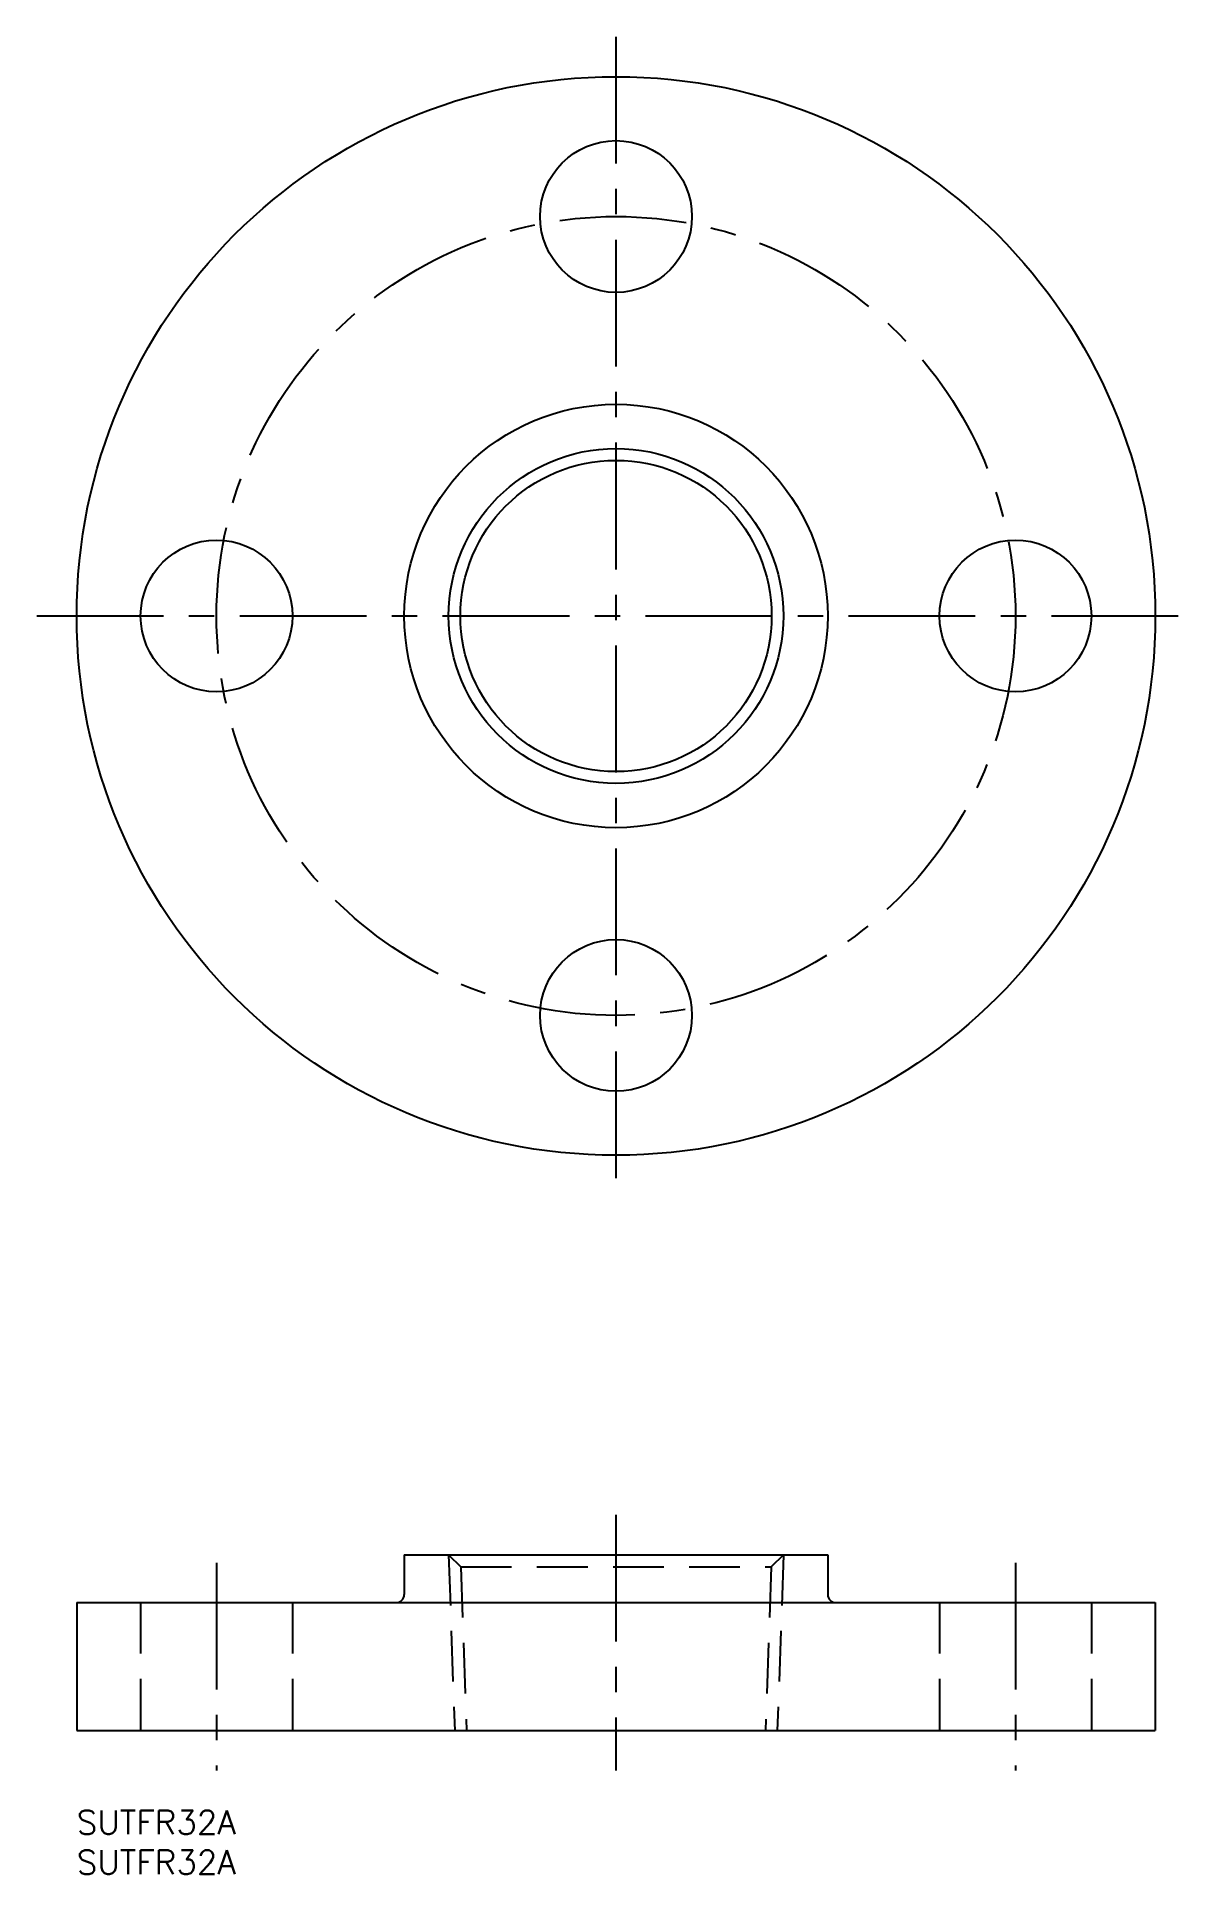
# Model space of a CAD drawing. Extents: x -5 to 140, y -8 to 222.
import ezdxf

# ---------------------------------------------------------------- set-up
doc = ezdxf.new("R2010")
doc.units = 0
doc.header["$LTSCALE"] = 0.5
doc.linetypes.add('CENTER', pattern=[50.8, 31.75, -6.35, 6.35, -6.35])
doc.linetypes.add('DASHED', pattern=[19.05, 12.7, -6.35])
for name, color, linetype in [('MSM_CENTER', 1, 'CENTER'), ('MSM_CONTINUOUS', 7, 'CONTINUOUS'), ('MSM_DASHED', 4, 'DASHED'), ('MSM_NARROW', 5, 'CONTINUOUS'), ('MSM_PART_NUMBER', 7, 'CONTINUOUS')]:
    doc.layers.add(name, color=color, linetype=linetype)
doc.styles.get("Standard").update_dxf_attribs({"font": 'txt.shx', "height": 2, "bigfont": 'bigfont.shx'})

# ---------------------------------------------------------------- blocks, each defined once
blk = doc.blocks.new('*U16')
at = {"layer": 'MSM_PART_NUMBER'}
blk.add_text('SUTFR32A', height=3, dxfattribs=at).set_placement((0, -3))
blk = doc.blocks.new('*U17')
at = {"layer": 'MSM_PART_NUMBER'}
blk.add_text('SUTFR32A', height=3, dxfattribs=at).set_placement((0, -8))

msp = doc.modelspace()

# ---------------------------------------------------------------- linework, layer by layer
at = {"layer": 'MSM_CENTER'}
for p, q in [((67.5, 222), (67.5, 77)), ((-5, 149.5), (140, 149.5)), ((67.5, 37), (67.5, 5)), ((17.5, 31), (17.5, 5)), ((117.5, 31), (117.5, 5))]:
    msp.add_line(p, q, dxfattribs=at)
msp.add_circle((67.5, 149.5), 50, dxfattribs=at)
at = {"layer": 'MSM_CONTINUOUS'}
for p, q in [((41, 32), (41, 27)), ((41, 32), (94, 32)), ((94, 32), (94, 27)), ((0, 26), (0, 10)), ((0, 26), (135, 26)), ((135, 26), (135, 10)), ((0, 10), (135, 10))]:
    msp.add_line(p, q, dxfattribs=at)
for centre, radius in [((67.5, 149.5), 67.5), ((67.5, 199.5), 9.5), ((67.5, 149.5), 26.5), ((67.5, 149.5), 19.48), ((17.5, 149.5), 9.5), ((117.5, 149.5), 9.5), ((67.5, 99.5), 9.5)]:
    msp.add_circle(centre, radius, dxfattribs=at)
for centre, start, end in [((40, 27), 270, 0), ((95, 27), 180, 270)]:
    msp.add_arc(centre, 1, start, end, dxfattribs=at)
at = {"layer": 'MSM_DASHED'}
for p, q in [((46.55, 32), (47.31, 10)), ((46.55, 32), (48.08, 30.47)), ((48.08, 30.47), (86.92, 30.47)), ((48.08, 30.47), (48.79, 10)), ((86.92, 30.47), (86.21, 10)), ((88.46, 32), (86.92, 30.47)), ((88.46, 32), (87.69, 10)), ((8, 26), (8, 10)), ((27, 26), (27, 10)), ((108, 26), (108, 10)), ((127, 26), (127, 10))]:
    msp.add_line(p, q, dxfattribs=at)
at = {"layer": 'MSM_NARROW'}
msp.add_circle((67.5, 149.5), 20.95, dxfattribs=at)

# ---------------------------------------------------------------- block references
at = {"layer": 'MSM_CONTINUOUS'}
for name in ['*U16', '*U17']:
    msp.add_blockref(name, (0, 0), dxfattribs=at)

doc.saveas('drawing.dxf')
